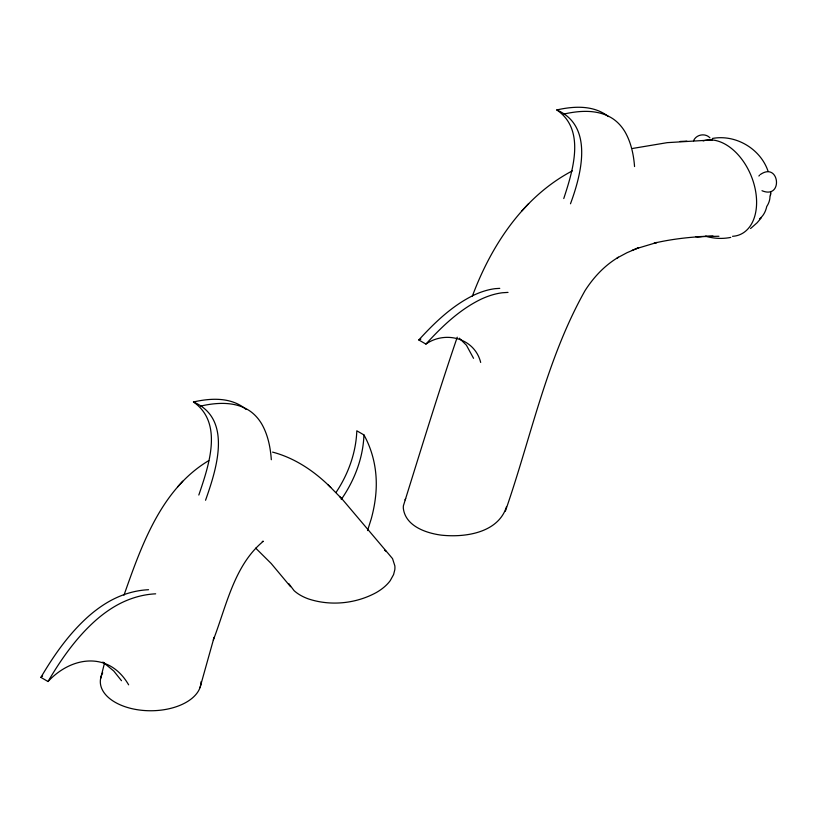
<?xml version="1.0" encoding="UTF-8"?>
<svg xmlns="http://www.w3.org/2000/svg" width="818" height="818" viewBox="0 0 818 818"><rect width="100%" height="100%" fill="white"/><g stroke="black" fill="none" stroke-linecap="round" stroke-linejoin="round"><path stroke-width="1.23" d="M336.075 492.385C348.223 474.164 356.014 452.794 356.812 430.8L363.938 434.92C363.141 458.131 354.399 480.514 341.259 499.481M770.454 195.073L770.863 191.729M770.362 195.635L770.689 193.447M506.495 506.761C498.295 532.794 465.35 537.743 441.25 535.136C425.892 533.091 405.339 526.035 403.315 508.193C403.315 507.385 403.305 506.587 403.397 505.79C420.963 449.583 438.203 392.998 457.252 337.2M100.594 678.664L104.53 662.928M200.011 687.631L214.101 637.314M505.36 511.178C531.046 437.548 546.506 359.071 585.044 290.625C593.592 277.261 604.696 265.369 618.428 257.251L617.181 257.956L626.987 252.711L638.756 247.69L632.12 250.369M213.304 640.013C226.33 606.373 234.142 565.146 263.365 541.25L262.261 541.444M123.968 595.207C141.432 545.678 161.105 489.062 208.784 460.606M198.825 495.033C208.386 466.608 223.999 423.07 193.447 401.975C209.48 398.356 227.752 397.129 242.148 406.474A111.391 64.315 -60 0 1 245.973 409.389M205.553 500.258C216.187 470.033 233.15 418.918 193.447 401.975M563.766 198.549C572.672 171.228 586.107 129.684 556.772 109.949C572.805 106.33 591.077 105.103 605.473 114.448A111.391 64.315 -60 0 1 608.377 116.585M570.483 203.774C581.332 174.428 594.093 125.972 556.772 109.949M367.538 530.585L371.249 518.847A111.391 64.315 -60 0 0 376.024 491.434C377.384 471.945 373.458 452.047 363.938 434.92M472.303 296.28C491.209 245.512 523.275 196.678 572.344 170.86M405.002 499.89L405.667 498.54M693.521 140.798C696.087 134.459 705.29 132.761 709.932 137.823M128.63 684.83C109.315 651.363 71.933 655.791 48.027 681.517L40.9 677.396C54.111 654.911 69.356 633.224 89.019 615.872A111.391 64.315 -60 0 1 110.767 600.545C122.393 594.257 135.307 590.31 148.539 589.717M48.027 681.517C61.238 659.022 76.483 637.334 96.146 619.983A111.391 64.315 -60 0 1 117.894 604.655C129.52 598.377 142.434 594.43 155.665 593.827M761.118 218.058L757.182 222.711L750.576 228.529M758.899 176.023L759.585 175.205M182.69 481.229L177.69 486.822M480.677 362.435C474.655 338.171 445.473 330.37 425.922 344.081L418.806 339.971C434.787 322.435 452.374 305.523 473.959 295.083A111.391 64.315 -60 0 1 495.248 288.652L499.767 288.355M425.922 344.081C441.914 326.546 459.501 309.644 481.076 299.194A111.391 64.315 -60 0 1 502.364 292.762L508.019 292.394M521.823 210.932L528.653 203.641M760.331 174.52C779.574 161.238 783.429 199.745 761.987 190.706M40.9 677.396L42.608 675.924M418.806 339.971L420.851 339.03M636.547 248.59L656.926 242.465L654.144 243.14C673.429 238.662 693.224 236.699 712.979 236.003M563.899 114.06C579.931 110.44 598.203 109.213 612.6 118.559A111.391 64.315 -60 0 1 625.126 132.056C631.077 142.557 633.643 154.612 634.553 166.555M200.574 406.086C216.596 402.466 234.868 401.239 249.275 410.585A111.391 64.315 -60 0 1 261.791 424.082C267.956 434.92 270.441 447.405 271.32 459.716M632.713 148.436L667.232 142.649L712.202 139.96M730.75 237.404C722.458 239.071 713.715 238.703 705.648 236.105M712.325 138.477C735.679 134.06 760.607 148.825 768.102 171.34M680.157 141.453L686.875 141.146M697.376 236.688L718.93 236.269M695.944 236.76L701.486 236.525M272.568 452.109C294.889 457.968 314.582 471.332 330.779 487.508M102.894 662.059L113.722 670.975L121.504 680.719M459.348 338.202L466.434 345.237L473.55 358.325M255.707 548.142L271.177 563.49L290.554 586.7M327.906 484.593L342.364 499.338L386.239 551.179M339.521 496.434L342.364 499.338M288.744 583.571L294.061 590.627A45.143 26.064 0 0 0 308.386 598.899C330.554 606.271 355.84 603.735 376.3 592.549A64.97 37.516 0 0 0 390.206 580.688L393.581 574.584L394.787 569.829A53.722 31.012 0 0 0 394.849 565.862L392.548 558.653L387.067 552.119A43.835 25.307 0 0 0 384.542 550.156M201.075 681.67A50.379 29.08 0 0 1 142.966 710.413A50.379 29.08 0 0 1 102.7 672.846M703.163 140.9A50.379 32.904 67.6 0 1 753.45 182.23A50.379 32.904 67.6 0 1 732.519 236.3M769.983 196.034A49.356 28.497 0 0 1 766.742 206.494A46.166 26.657 60 0 1 759.493 218.846"/></g></svg>
